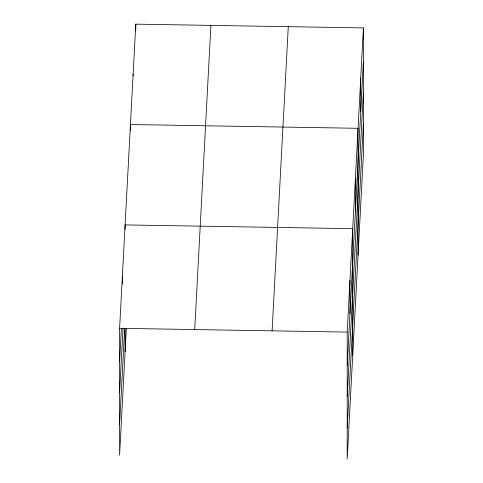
<?xml version="1.0" encoding="UTF-8"?>
<svg xmlns="http://www.w3.org/2000/svg" width="483" height="483" viewBox="0 0 483 483"><rect width="100%" height="100%" fill="white"/><g stroke="black" fill="none" stroke-linecap="round" stroke-linejoin="round"><path stroke-width="0.72" d="M126.341 328.44L119.603 455.083L119.603 328.325L135.789 24.15L363.397 27.917L363.397 154.675L347.211 458.85L347.211 332.093L363.397 27.917M119.603 361.797L121.396 328.078M119.603 392.582L123.032 328.132M119.603 424.297L124.711 328.374M194.715 329.569L210.902 25.394M272.098 330.849L288.285 26.674M347.211 365.565L363.397 61.389M347.211 396.35L363.397 92.175M347.211 428.065L363.397 123.889M119.603 328.325L347.211 332.093M360.723 78.107L360.723 111.579M358.054 255.054L358.054 128.297L130.446 124.529L130.446 130.476M355.385 178.487L355.385 211.959M352.711 355.428L352.711 228.676L125.109 224.909L125.109 229.371M349.964 280.382L349.964 313.859M135.789 24.15L135.789 30.103M133.121 74.34L133.121 75.825M125.109 328.386L125.109 351.66M122.356 276.614L122.356 284.052"/></g></svg>
